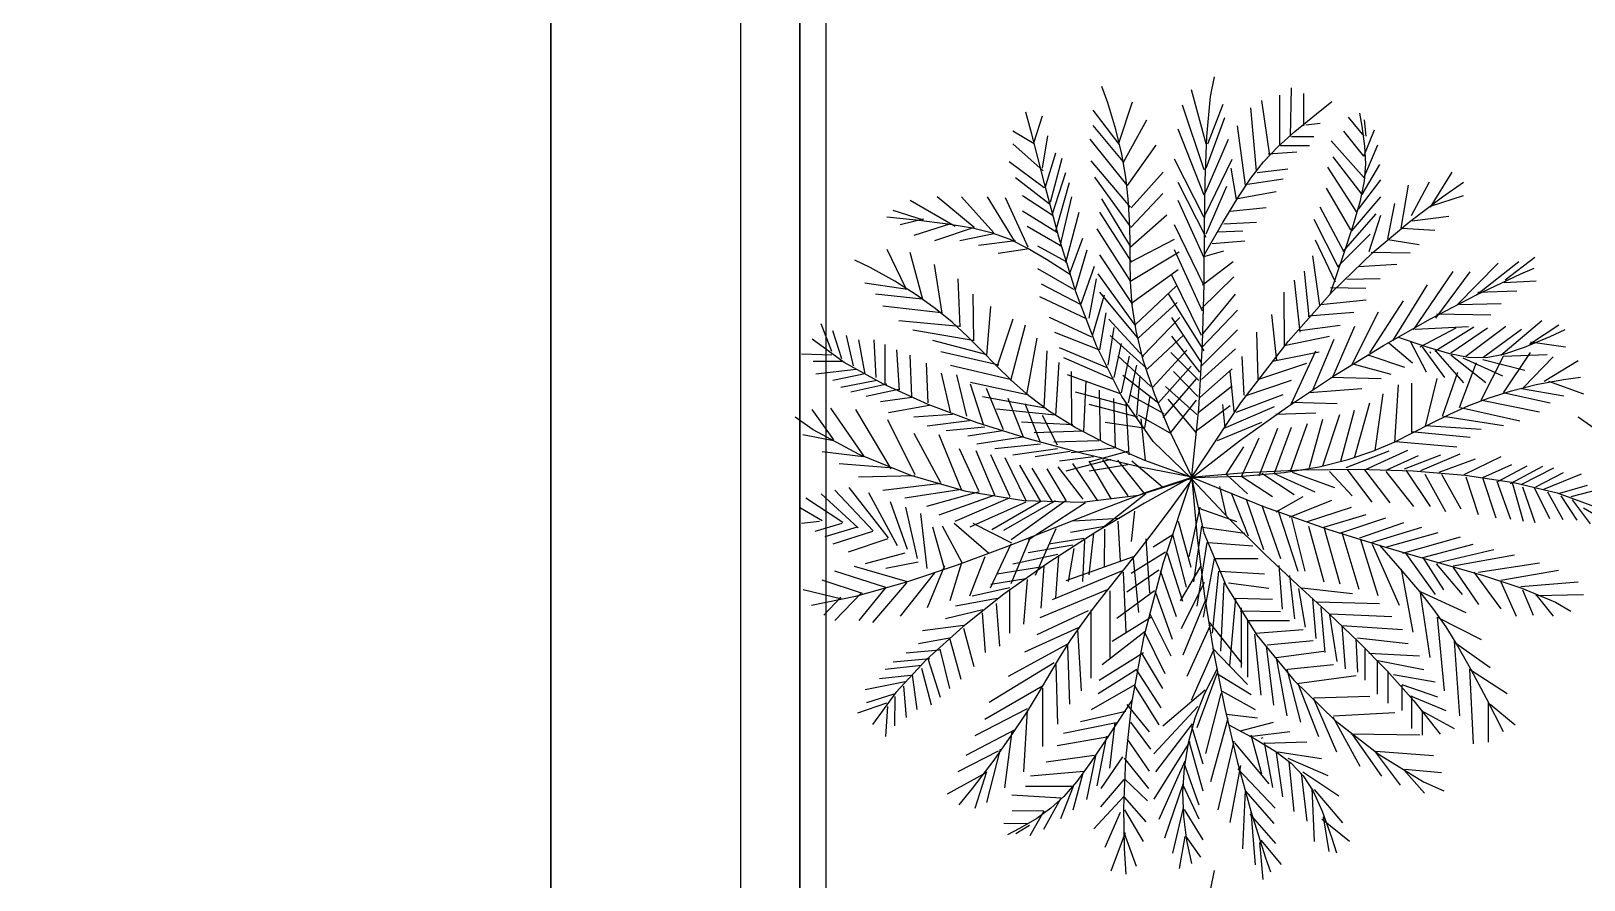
# Model space of a CAD drawing. Header units: millimetres. Extents: x 1993 to 4093, y 1262 to 2017.
# Drawn here: x 3535.94 to 3551.76, y 1679.75 to 1688.39 of the extents above; entities that cross this region are included whole.
import ezdxf

# ---------------------------------------------------------------- set-up
doc = ezdxf.new("R2010")
doc.units = ezdxf.units.MM
for name, color, linetype, lineweight in [('FLR CARPET', 254, 'Continuous', 15), ('FLR CARPET 1', 254, 'Continuous', 15), ('LOW HEIGHT STORAGE WITH PLANTER BOX', 251, 'Continuous', 25), ('WORKSTATION - L SHAPED WITH ALUMINIUM PARTITION', 251, 'Continuous', 25)]:
    doc.layers.add(name, color=color, linetype=linetype, lineweight=lineweight)
doc.layers.add('PLANNER', color=3, linetype='Continuous')

# ---------------------------------------------------------------- blocks, each defined once
blk = doc.blocks.new('WORKSTAION L SHAPE 5FT')
at = {"layer": 'WORKSTATION - L SHAPED WITH ALUMINIUM PARTITION'}
for points in [[(-30, 30), (-28.065, 30), (-28.065, -28.065), (-30, -30)], [(-28.065, 30), (-3.839, 30), (-3.839, -3.839), (30, -3.839), (30, -28.065), (-28.065, -28.065)]]:
    blk.add_lwpolyline(points, close=True, dxfattribs=at)
blk = doc.blocks.new('LHS 4FT')
at = {"layer": 'LOW HEIGHT STORAGE WITH PLANTER BOX', "ltscale": 0.7}
for p, q in [((-9, -24), (-9, 24)), ((-8.4, 24), (-8.4, -24))]:
    blk.add_line(p, q, dxfattribs=at)
at = {"layer": 'LOW HEIGHT STORAGE WITH PLANTER BOX', "ltscale": 0.1}
for p, q in [((-8.4, -23.4), (-8.4, 23.4)), ((-8.133, -23.133), (-8.133, 23.133))]:
    blk.add_line(p, q, dxfattribs=at)
at = {"layer": 'LOW HEIGHT STORAGE WITH PLANTER BOX'}
for p, q in [((-4.216, 3.634), (-4.177, 3.833)), ((-5.264, 3.57), (-5.324, 3.735)), ((-4.263, 3.153), (-4.41, 3.703)), ((-3.512, 3.135), (-3.512, 3.648)), ((-3.402, 3.226), (-3.393, 3.721)), ((-3.265, 3.336), (-3.265, 3.666)), ((-5.148, 3.148), (-5.412, 3.496)), ((-5.182, 3.297), (-5.264, 3.57)), ((-5.149, 3.168), (-5.012, 3.58)), ((-4.281, 2.887), (-4.501, 3.547)), ((-4.255, 3.228), (-4.216, 3.634)), ((-4.245, 3.153), (-4.089, 3.556)), ((-3.75, 2.878), (-3.805, 3.519)), ((-3.613, 3.034), (-3.695, 3.593)), ((-3.138, 3.459), (-2.981, 3.583)), ((-6.036, 3.252), (-6.097, 3.473)), ((-6.012, 3.171), (-5.93, 3.437)), ((-5.108, 2.972), (-5.414, 3.34)), ((-5.104, 2.964), (-4.866, 3.398)), ((-4.263, 2.906), (-4.071, 3.419)), ((-3.86, 2.732), (-3.943, 3.336)), ((-3.359, 3.277), (-3.138, 3.459)), ((-3.247, 3.345), (-3.1, 3.364)), ((-2.651, 3.229), (-2.81, 3.424)), ((-2.672, 3.331), (-2.695, 3.465)), ((-2.644, 3.129), (-2.672, 3.331)), ((-2.633, 3.231), (-2.65, 3.395)), ((-6.012, 3.153), (-6.232, 3.281)), ((-5.907, 2.747), (-6.036, 3.252)), ((-5.93, 2.906), (-5.875, 3.235)), ((-5.068, 2.735), (-5.444, 3.2)), ((-5.122, 3.046), (-5.182, 3.297)), ((-4.281, 2.631), (-4.547, 3.3)), ((-4.272, 2.776), (-4.255, 3.228)), ((-4.272, 2.649), (-4.034, 3.199)), ((-3.533, 3.12), (-3.359, 3.277)), ((-3.393, 3.226), (-3.164, 3.226)), ((-2.652, 2.805), (-2.987, 3.184)), ((-2.657, 3.026), (-2.859, 3.281)), ((-2.657, 3.026), (-2.547, 3.295)), ((-5.921, 2.878), (-6.232, 3.153)), ((-5.902, 2.704), (-5.792, 3.061)), ((-5.847, 2.558), (-5.728, 3.006)), ((-5.08, 2.812), (-5.122, 3.046)), ((-5.063, 2.727), (-4.771, 3.138)), ((-3.677, 2.969), (-3.533, 3.12)), ((-3.631, 3.052), (-3.338, 3.071)), ((-3.503, 3.135), (-3.21, 3.135)), ((-2.671, 2.637), (-2.969, 3.02)), ((-2.653, 2.814), (-2.513, 3.142)), ((-2.636, 2.95), (-2.644, 3.129)), ((-5.912, 2.704), (-6.269, 2.97)), ((-5.829, 2.429), (-5.692, 2.86)), ((-5.031, 2.507), (-5.432, 2.979)), ((-5.027, 2.499), (-4.701, 2.865)), ((-4.281, 2.402), (-4.584, 2.997)), ((-4.272, 2.429), (-3.998, 2.997)), ((-3.952, 2.585), (-4.007, 2.906)), ((-3.806, 2.803), (-3.677, 2.969)), ((-3.741, 2.86), (-3.43, 2.897)), ((-2.726, 2.456), (-3.023, 2.913)), ((-2.671, 2.637), (-2.492, 2.942)), ((-2.65, 2.773), (-2.636, 2.95)), ((-1.976, 2.508), (-1.756, 2.863)), ((-5.857, 2.539), (-6.205, 2.805)), ((-5.762, 2.203), (-5.907, 2.747)), ((-5.792, 2.265), (-5.655, 2.759)), ((-5.032, 2.31), (-5.397, 2.812)), ((-5.055, 2.591), (-5.08, 2.812)), ((-4.263, 2.2), (-4.547, 2.759)), ((-4.277, 2.275), (-4.272, 2.776)), ((-4.263, 2.237), (-4.052, 2.722)), ((-3.939, 2.604), (-3.806, 2.803)), ((-3.842, 2.741), (-3.476, 2.796)), ((-2.789, 2.275), (-3.037, 2.7)), ((-2.71, 2.486), (-2.484, 2.786)), ((-2.69, 2.575), (-2.65, 2.773)), ((-2.275, 2.292), (-2.202, 2.733)), ((-2.17, 2.423), (-1.985, 2.765)), ((-1.854, 2.613), (-1.64, 2.763)), ((-6.818, 2.31), (-7.276, 2.576)), ((-6.626, 2.301), (-7.001, 2.613)), ((-6.424, 2.246), (-6.754, 2.613)), ((-6.214, 2.164), (-6.488, 2.613)), ((-6.076, 2.1), (-6.305, 2.603)), ((-5.82, 2.42), (-6.131, 2.622)), ((-5.747, 2.109), (-5.628, 2.613)), ((-5.028, 2.105), (-5.323, 2.592)), ((-5.041, 2.379), (-5.055, 2.591)), ((-5.028, 2.302), (-4.702, 2.647)), ((-4.281, 1.99), (-4.547, 2.576)), ((-4.091, 2.351), (-3.939, 2.604)), ((-3.943, 2.594), (-3.549, 2.668)), ((-2.779, 2.267), (-2.484, 2.611)), ((-2.76, 2.332), (-2.69, 2.575)), ((-2.411, 2.186), (-2.339, 2.544)), ((-2.188, 2.363), (-1.854, 2.613)), ((-1.977, 2.517), (-1.639, 2.627)), ((-7.215, 2.374), (-7.513, 2.407)), ((-7.139, 2.374), (-7.45, 2.475)), ((-7.139, 2.384), (-7.377, 2.329)), ((-6.891, 2.334), (-7.215, 2.374)), ((-5.774, 2.246), (-6.131, 2.466)), ((-5.692, 1.944), (-5.554, 2.457)), ((-5.017, 1.946), (-5.346, 2.456)), ((-5.037, 2.171), (-5.041, 2.379)), ((-5.036, 2.101), (-4.661, 2.431)), ((-4.016, 2.466), (-3.65, 2.503)), ((-2.915, 1.893), (-3.16, 2.383)), ((-2.858, 2.056), (-3.1, 2.509)), ((-2.867, 2.055), (-2.531, 2.44)), ((-2.6, 2.055), (-2.483, 2.427)), ((-2.164, 2.369), (-1.791, 2.417)), ((-6.864, 2.338), (-7.239, 2.219)), ((-6.626, 2.301), (-7.029, 2.164)), ((-6.64, 2.292), (-6.891, 2.334)), ((-6.424, 2.237), (-6.772, 2.164)), ((-6.437, 2.242), (-6.64, 2.292)), ((-6.259, 2.177), (-6.437, 2.242)), ((-5.738, 2.109), (-6.086, 2.31)), ((-5.035, 1.761), (-5.371, 2.288)), ((-4.281, 1.706), (-4.584, 2.329)), ((-4.282, 1.723), (-4.277, 2.275)), ((-4.279, 2.027), (-4.091, 2.351)), ((-4.144, 2.255), (-3.888, 2.265)), ((-4.08, 2.338), (-3.75, 2.356)), ((-2.925, 1.901), (-2.591, 2.231)), ((-2.862, 2.021), (-2.76, 2.332)), ((-2.564, 2.047), (-2.188, 2.363)), ((-2.266, 2.293), (-1.933, 2.273)), ((-7.32, 1.684), (-7.509, 2.075)), ((-6.205, 2.164), (-6.58, 2.118)), ((-6.086, 2.081), (-6.379, 2.036)), ((-6.083, 2.09), (-6.259, 2.177)), ((-5.886, 1.973), (-6.083, 2.09)), ((-5.692, 1.953), (-5.976, 2.109)), ((-5.59, 1.644), (-5.762, 2.203)), ((-5.655, 1.825), (-5.518, 2.191)), ((-5.591, 1.669), (-5.472, 2.072)), ((-5.036, 1.962), (-5.037, 2.171)), ((-5.03, 1.95), (-4.583, 2.182)), ((-4.3, 1.449), (-4.584, 2.072)), ((-4.272, 2.008), (-4.08, 2.063)), ((-4.199, 2.136), (-3.869, 2.164)), ((-2.945, 1.743), (-3.147, 2.172)), ((-2.41, 2.177), (-2.092, 2.128)), ((-7.683, 1.892), (-7.84, 1.968)), ((-7.146, 1.569), (-7.277, 2.046)), ((-6.952, 1.427), (-7.028, 1.925)), ((-5.644, 1.82), (-5.886, 1.973)), ((-5.536, 1.523), (-5.399, 1.907)), ((-5.01, 1.516), (-5.346, 2.022)), ((-5.039, 1.749), (-4.536, 2.052)), ((-5.032, 1.744), (-5.036, 1.962)), ((-4.3, 1.715), (-3.988, 1.953)), ((-3.104, 1.505), (-3.176, 2.013)), ((-3, 1.62), (-2.862, 2.021)), ((-2.977, 1.646), (-2.564, 2.047)), ((-2.713, 1.905), (-2.32, 1.928)), ((-2.581, 2.048), (-2.185, 2.044)), ((-1.704, 1.512), (-1.286, 1.938)), ((-1.509, 1.614), (-1.077, 1.954)), ((-1.217, 1.767), (-0.914, 1.998)), ((-7.433, 1.753), (-7.683, 1.892)), ((-7.215, 1.615), (-7.433, 1.753)), ((-6.766, 1.289), (-6.787, 1.778)), ((-5.609, 1.669), (-5.976, 1.88)), ((-5.454, 1.376), (-5.38, 1.779)), ((-4.982, 1.303), (-5.36, 1.829)), ((-5.014, 1.509), (-5.032, 1.744)), ((-5.019, 1.532), (-4.545, 1.872)), ((-4.309, 1.202), (-4.611, 1.816)), ((-4.309, 1.477), (-3.979, 1.797)), ((-3.305, 1.235), (-3.361, 1.763)), ((-3.211, 1.392), (-3.261, 1.856)), ((-2.828, 1.773), (-2.488, 1.782)), ((-2.15, 1.258), (-1.747, 1.851)), ((-1.922, 1.377), (-1.571, 1.85)), ((-1.508, 1.615), (-1.058, 1.829)), ((-1.225, 1.742), (-0.901, 1.756)), ((-1.058, 1.829), (-0.92, 1.888)), ((-7.305, 1.67), (-7.737, 1.735)), ((-7.155, 1.571), (-7.63, 1.622)), ((-7.023, 1.476), (-7.215, 1.615)), ((-6.629, 1.147), (-6.636, 1.622)), ((-5.472, 1.367), (-5.957, 1.596)), ((-5.536, 1.513), (-5.939, 1.724)), ((-5.379, 1.095), (-5.59, 1.644)), ((-5.417, 1.211), (-5.298, 1.614)), ((-4.96, 1.181), (-5.344, 1.641)), ((-4.986, 1.311), (-4.563, 1.708)), ((-4.281, 1.046), (-4.648, 1.633)), ((-4.299, 1.117), (-4.282, 1.723)), ((-4.291, 1.22), (-3.961, 1.623)), ((-3.465, 1.089), (-3.468, 1.641)), ((-3.426, 1.141), (-2.977, 1.646)), ((-2.994, 1.691), (-2.634, 1.683)), ((-2.361, 1.147), (-2.007, 1.715)), ((-1.975, 1.371), (-1.508, 1.615)), ((-1.493, 1.643), (-1.096, 1.654)), ((-6.96, 1.43), (-7.554, 1.501)), ((-6.85, 1.335), (-7.023, 1.476)), ((-6.496, 0.997), (-6.456, 1.495)), ((-5.344, 1.055), (-5.28, 1.431)), ((-4.974, 1.247), (-5.014, 1.509)), ((-4.955, 1.173), (-4.556, 1.536)), ((-4.309, 1.074), (-3.943, 1.459)), ((-3.221, 1.4), (-2.756, 1.44)), ((-3.096, 1.515), (-2.631, 1.564)), ((-2.774, 0.91), (-2.505, 1.443)), ((-2.596, 1.024), (-2.253, 1.555)), ((-1.696, 1.516), (-1.257, 1.528)), ((-8.073, 1.037), (-8.183, 1.321)), ((-6.775, 1.291), (-7.392, 1.351)), ((-6.693, 1.192), (-6.85, 1.335)), ((-6.386, 0.893), (-6.227, 1.371)), ((-6.252, 0.742), (-6.103, 1.31)), ((-5.426, 1.184), (-5.857, 1.385)), ((-5.261, 0.9), (-5.197, 1.284)), ((-4.899, 0.985), (-5.254, 1.368)), ((-4.911, 0.989), (-4.529, 1.385)), ((-4.309, 0.927), (-4.611, 1.385)), ((-3.541, 0.942), (-3.592, 1.416)), ((-3.307, 1.253), (-2.898, 1.305)), ((-2.968, 0.787), (-2.748, 1.295)), ((-2.455, 1.099), (-1.975, 1.371)), ((-2.133, 1.266), (-1.589, 1.293)), ((-2.081, 1.087), (-1.716, 1.278)), ((-1.932, 1.041), (-1.536, 1.29)), ((-1.915, 1.422), (-1.362, 1.412)), ((-1.768, 1.023), (-1.396, 1.28)), ((-1.616, 0.989), (-1.208, 1.296)), ((-1.444, 0.976), (-1.048, 1.266)), ((-1.26, 1), (-0.844, 1.352)), ((-0.967, 1.112), (-0.668, 1.31)), ((-7.947, 0.926), (-8.274, 1.165)), ((-7.972, 0.964), (-8.064, 1.248)), ((-7.853, 0.891), (-7.926, 1.202)), ((-7.734, 0.808), (-7.798, 1.156)), ((-7.624, 0.772), (-7.642, 1.156)), ((-7.532, 0.698), (-7.532, 1.11)), ((-6.638, 1.15), (-7.249, 1.256)), ((-6.493, 1.005), (-7.044, 1.149)), ((-6.545, 1.046), (-6.693, 1.192)), ((-6.087, 0.601), (-5.984, 1.175)), ((-5.353, 1.055), (-5.802, 1.23)), ((-4.868, 0.867), (-5.238, 1.201)), ((-5.197, 0.772), (-5.124, 1.12)), ((-4.902, 0.949), (-4.974, 1.247)), ((-4.864, 0.859), (-4.489, 1.209)), ((-4.327, 0.827), (-4.611, 1.193)), ((-4.337, 0.456), (-4.299, 1.117)), ((-4.309, 0.891), (-3.943, 1.257)), ((-3.907, 0.514), (-3.426, 1.141)), ((-3.733, 0.756), (-3.747, 1.234)), ((-3.466, 1.098), (-3.006, 1.193)), ((-3.178, 0.636), (-2.959, 1.164)), ((-2.401, 1.126), (-2.16, 0.921)), ((-2.307, 1.183), (-2.014, 1.084)), ((-2.18, 1.138), (-2.019, 0.83)), ((-1.018, 1.082), (-0.758, 1.192)), ((-0.959, 1.137), (-0.602, 1.086)), ((-0.758, 1.192), (-0.606, 1.262)), ((-8.073, 1.001), (-8.384, 1.01)), ((-7.386, 0.643), (-7.413, 1.055)), ((-7.258, 0.579), (-7.276, 1.001)), ((-6.374, 0.898), (-6.965, 1.036)), ((-6.399, 0.897), (-6.545, 1.046)), ((-5.91, 0.465), (-5.882, 1.044)), ((-5.27, 0.872), (-5.756, 1.074)), ((-5.206, 0.753), (-5.71, 0.973)), ((-5.12, 0.579), (-5.379, 1.095)), ((-4.824, 0.683), (-5.161, 0.993)), ((-5.124, 0.616), (-5.042, 0.991)), ((-4.789, 0.608), (-4.902, 0.949)), ((-4.808, 0.671), (-4.458, 1.05)), ((-4.336, 0.744), (-4.62, 1.028)), ((-4.309, 0.753), (-3.961, 1.065)), ((-3.873, 0.594), (-3.896, 0.988)), ((-3.587, 0.938), (-3.109, 1.034)), ((-3.397, 0.501), (-3.145, 1.046)), ((-2.943, 0.799), (-2.455, 1.099)), ((-2.604, 0.999), (-2.241, 0.879)), ((-2.06, 1.087), (-1.833, 0.772)), ((-2.014, 1.084), (-1.782, 1.016)), ((-1.973, 1.019), (-1.981, 1.035)), ((-1.924, 1.045), (-1.64, 0.718)), ((-1.782, 1.016), (-1.588, 0.98)), ((-1.768, 1.003), (-1.414, 0.723)), ((-1.648, 0.972), (-1.244, 0.791)), ((-1.588, 0.98), (-1.411, 0.977)), ((-1.461, 0.543), (-1.232, 0.991)), ((-1.443, 0.956), (-1.015, 0.849)), ((-1.411, 0.977), (-1.228, 1.011)), ((-1.235, 0.992), (-0.789, 1.009)), ((-1.232, 0.616), (-0.957, 1.028)), ((-1.228, 1.011), (-1.018, 1.082)), ((-1.03, 0.671), (-0.728, 0.982)), ((-7.972, 0.936), (-8.265, 0.936)), ((-7.826, 0.854), (-8.238, 0.808)), ((-7.752, 0.808), (-8.064, 0.744)), ((-7.549, 0.704), (-7.947, 0.926)), ((-7.093, 0.515), (-7.111, 0.918)), ((-6.864, 0.424), (-6.956, 0.817)), ((-6.258, 0.754), (-6.866, 0.897)), ((-6.699, 0.378), (-6.8, 0.799)), ((-6.244, 0.744), (-6.399, 0.897)), ((-5.791, 0.387), (-5.757, 0.926)), ((-5.133, 0.607), (-5.673, 0.799)), ((-5.631, 0.286), (-5.633, 0.836)), ((-4.743, 0.509), (-5.109, 0.793)), ((-5.051, 0.515), (-4.968, 0.9)), ((-4.748, 0.517), (-4.414, 0.887)), ((-4.346, 0.579), (-4.593, 0.836)), ((-4.327, 0.57), (-3.998, 0.863)), ((-3.975, 0.427), (-4.018, 0.837)), ((-3.724, 0.757), (-3.235, 0.92)), ((-3.434, 0.475), (-2.943, 0.799)), ((-2.766, 0.914), (-2.379, 0.807)), ((-1.855, 0.378), (-1.699, 0.827)), ((-1.681, 0.469), (-1.507, 0.927)), ((-0.82, 0.735), (-0.472, 0.946)), ((-7.615, 0.744), (-7.981, 0.671)), ((-7.514, 0.707), (-7.88, 0.625)), ((-7.395, 0.652), (-7.725, 0.579)), ((-7.094, 0.499), (-7.549, 0.704)), ((-6.069, 0.595), (-6.663, 0.724)), ((-6.525, 0.286), (-6.662, 0.707)), ((-6.324, 0.24), (-6.498, 0.662)), ((-6.067, 0.587), (-6.244, 0.744)), ((-5.507, 0.226), (-5.482, 0.738)), ((-5.336, 0.13), (-5.348, 0.646)), ((-4.968, 0.387), (-4.932, 0.79)), ((-4.7, 0.366), (-4.359, 0.761)), ((-4.355, 0.396), (-4.675, 0.68)), ((-4.346, 0.414), (-3.998, 0.689)), ((-3.863, 0.586), (-3.392, 0.746)), ((-3.211, 0.619), (-2.675, 0.662)), ((-2.993, 0.775), (-2.48, 0.764)), ((-2.34, 0.112), (-2.303, 0.698)), ((-2.166, 0.213), (-2.166, 0.717)), ((-2.029, 0.277), (-1.91, 0.762)), ((-1.378, 0.567), (-1.151, 0.638)), ((-1.151, 0.638), (-0.901, 0.701)), ((-1.049, 0.662), (-0.618, 0.588)), ((-0.901, 0.701), (-0.621, 0.754)), ((-0.774, 0.735), (-0.417, 0.607)), ((-0.621, 0.754), (-0.447, 0.777)), ((-7.258, 0.57), (-7.578, 0.524)), ((-7.084, 0.488), (-7.496, 0.414)), ((-6.594, 0.312), (-7.094, 0.499)), ((-5.901, 0.462), (-6.538, 0.577)), ((-6.122, 0.167), (-6.278, 0.561)), ((-5.948, 0.112), (-6.104, 0.506)), ((-5.856, 0.427), (-6.067, 0.587)), ((-5.042, 0.478), (-5.591, 0.625)), ((-4.959, 0.369), (-5.454, 0.497)), ((-5.185, 0.061), (-5.203, 0.559)), ((-4.8, 0.121), (-5.12, 0.579)), ((-5.046, -0.014), (-5.076, 0.508)), ((-4.688, 0.403), (-5.036, 0.594)), ((-4.886, 0.259), (-4.831, 0.588)), ((-4.626, 0.213), (-4.789, 0.608)), ((-4.364, 0.213), (-4.648, 0.552)), ((-4.62, 0.212), (-4.359, 0.544)), ((-4.418, -0.256), (-3.907, 0.514)), ((-4.373, 0.222), (-4.016, 0.488)), ((-4.068, 0.26), (-4.093, 0.497)), ((-4.077, 0.259), (-3.566, 0.479)), ((-3.956, 0.42), (-3.477, 0.599)), ((-3.922, 0.127), (-3.434, 0.475)), ((-3.397, 0.521), (-2.926, 0.51)), ((-2.752, -0.044), (-2.596, 0.515)), ((-2.541, 0.03), (-2.459, 0.607)), ((-1.78, 0.401), (-1.586, 0.487)), ((-1.586, 0.487), (-1.378, 0.567)), ((-1.452, 0.543), (-0.866, 0.424)), ((-1.223, 0.616), (-0.756, 0.515)), ((-8.263, 0.241), (-8.447, 0.371)), ((-8.055, 0.139), (-8.275, 0.446)), ((-7.749, -0.023), (-8.083, 0.462)), ((-7.47, -0.157), (-7.831, 0.448)), ((-7.224, -0.216), (-7.505, 0.341)), ((-6.846, 0.396), (-7.239, 0.369)), ((-6.672, 0.332), (-7.102, 0.277)), ((-5.799, 0.39), (-6.396, 0.452)), ((-5.62, 0.292), (-6.141, 0.32)), ((-5.774, 0.085), (-5.93, 0.387)), ((-5.597, 0.264), (-5.856, 0.427)), ((-4.628, 0.207), (-4.95, 0.39)), ((-4.88, -0.068), (-4.925, 0.352)), ((-4.41, -0.263), (-4.337, 0.456)), ((-4.146, 0.132), (-3.696, 0.318)), ((-3.551, 0.399), (-3.146, 0.415)), ((-3.21, -0.144), (-3.073, 0.35)), ((-3.073, -0.126), (-2.899, 0.396)), ((-2.889, -0.08), (-2.752, 0.442)), ((-1.967, 0.309), (-1.78, 0.401)), ((-1.845, 0.378), (-1.232, 0.286)), ((-1.671, 0.469), (-1.067, 0.332)), ((-0.289, 0.241), (-0.472, 0.371)), ((-8.058, 0.127), (-8.37, 0.189)), ((-7.796, -0.012), (-8.263, 0.241)), ((-6.965, -0.299), (-7.234, 0.202)), ((-6.751, -0.376), (-6.982, 0.189)), ((-6.516, 0.268), (-6.91, 0.231)), ((-6.333, 0.231), (-6.69, 0.176)), ((-6.131, 0.167), (-6.598, 0.094)), ((-6.061, 0.144), (-6.594, 0.312)), ((-5.515, 0.228), (-6.013, 0.21)), ((-5.278, 0.098), (-5.597, 0.264)), ((-4.895, 0.259), (-5.289, 0.314)), ((-4.403, -0.244), (-4.626, 0.213)), ((-3.723, -0.227), (-3.53, 0.259)), ((-3.567, -0.199), (-3.393, 0.268)), ((-3.402, -0.181), (-3.228, 0.304)), ((-2.347, 0.116), (-2.152, 0.213)), ((-2.175, 0.222), (-1.571, 0.167)), ((-2.152, 0.213), (-1.967, 0.309)), ((-2.029, 0.286), (-1.461, 0.249)), ((-7.753, -0.035), (-8.174, 0.017)), ((-6.578, -0.381), (-6.773, 0.046)), ((-6.415, -0.425), (-6.603, 0.027)), ((-5.948, 0.094), (-6.415, 0.048)), ((-5.774, 0.048), (-6.232, -0.016)), ((-5.508, -0.005), (-6.061, 0.144)), ((-5.646, 0.021), (-6.003, -0.034)), ((-5.356, 0.128), (-5.813, 0.115)), ((-5.176, 0.058), (-5.636, 0.008)), ((-5.063, 0.021), (-5.445, -0.084)), ((-4.886, -0.072), (-5.278, 0.098)), ((-4.41, -0.254), (-4.8, 0.121)), ((-4.403, -0.244), (-3.922, 0.127)), ((-4.062, -0.218), (-3.878, 0.066)), ((-3.897, -0.227), (-3.723, 0.158)), ((-2.835, -0.143), (-2.398, 0.028)), ((-2.815, -0.063), (-2.564, 0.023)), ((-2.638, -0.164), (-2.209, 0.034)), ((-2.564, 0.023), (-2.347, 0.116)), ((-2.331, 0.121), (-1.708, 0.066)), ((-7.487, -0.146), (-7.999, -0.104)), ((-7.271, -0.225), (-7.796, -0.012)), ((-6.259, -0.44), (-6.453, -0.013)), ((-6.096, -0.483), (-6.307, -0.045)), ((-5.944, -0.49), (-6.159, -0.118)), ((-5.82, -0.503), (-6.034, -0.151)), ((-5.686, -0.478), (-5.882, -0.158)), ((-5.514, -0.464), (-5.768, -0.135)), ((-5.408, -0.034), (-5.756, -0.08)), ((-5.234, -0.062), (-5.692, -0.181)), ((-5.365, -0.483), (-5.619, -0.101)), ((-4.947, -0.135), (-5.508, -0.005)), ((-5.06, -0.117), (-5.454, -0.181)), ((-5.227, -0.466), (-5.452, -0.078)), ((-5.057, -0.431), (-5.313, -0.061)), ((-4.89, -0.409), (-5.161, -0.068)), ((-4.705, -0.344), (-5.017, -0.08)), ((-4.391, -0.245), (-4.947, -0.135)), ((-4.408, -0.244), (-4.886, -0.072)), ((-3.467, -0.194), (-3.112, -0.136)), ((-3.112, -0.136), (-2.815, -0.063)), ((-2.427, -0.171), (-2.098, -0.02)), ((-2.241, -0.156), (-1.872, -0.014)), ((-2.074, -0.175), (-1.674, -0.005)), ((-1.889, -0.19), (-1.517, -0.056)), ((-1.635, -0.213), (-1.258, -0.03)), ((-1.445, -0.245), (-1.149, -0.114)), ((-1.29, -0.287), (-0.993, -0.127)), ((-1.161, -0.307), (-0.831, -0.128)), ((-1.054, -0.315), (-0.721, -0.145)), ((-7.228, -0.229), (-7.801, -0.243)), ((-6.96, -0.306), (-7.555, -0.376)), ((-6.707, -0.386), (-7.271, -0.225)), ((-4.399, -0.251), (-4.949, -0.427)), ((-4.394, -0.231), (-4.889, -0.505)), ((-4.437, -0.254), (-4.871, -0.398)), ((-4.408, -0.236), (-4.701, -1.112)), ((-4.4, -0.254), (-4.61, -0.544)), ((-4.425, -0.241), (-3.86, -0.195)), ((-4.41, -0.245), (-4.286, -0.809)), ((-4.408, -0.255), (-4.353, -0.86)), ((-4.406, -0.262), (-4.024, -0.668)), ((-4.4, -0.245), (-3.893, -0.232)), ((-4.4, -0.245), (-3.679, -0.539)), ((-4.062, -0.208), (-3.842, -0.41)), ((-3.897, -0.236), (-3.585, -0.437)), ((-3.893, -0.232), (-3.467, -0.194)), ((-3.86, -0.195), (-3.285, -0.167)), ((-3.695, -0.199), (-3.366, -0.419)), ((-3.576, -0.199), (-3.155, -0.392)), ((-3.384, -0.19), (-2.954, -0.346)), ((-3.285, -0.167), (-2.712, -0.161)), ((-3.005, -0.182), (-2.773, -0.43)), ((-2.83, -0.161), (-2.573, -0.497)), ((-2.712, -0.161), (-2.154, -0.178)), ((-2.647, -0.166), (-2.39, -0.503)), ((-2.433, -0.182), (-2.151, -0.54)), ((-2.227, -0.171), (-1.98, -0.539)), ((-2.154, -0.178), (-1.622, -0.221)), ((-2.035, -0.212), (-1.823, -0.59)), ((-1.864, -0.211), (-1.668, -0.565)), ((-1.622, -0.221), (-1.128, -0.295)), ((-1.618, -0.237), (-1.491, -0.62)), ((-1.442, -0.254), (-1.31, -0.654)), ((-1.302, -0.281), (-1.163, -0.67)), ((-1.146, -0.294), (-1.033, -0.69)), ((-1.128, -0.295), (-0.685, -0.4)), ((-0.904, -0.34), (-0.622, -0.193)), ((-0.821, -0.364), (-0.437, -0.207)), ((-7.963, -0.703), (-8.338, -0.456)), ((-7.807, -0.758), (-8.183, -0.41)), ((-7.652, -0.786), (-8.045, -0.373)), ((-7.496, -0.859), (-7.899, -0.346)), ((-7.404, -0.941), (-7.697, -0.401)), ((-6.755, -0.368), (-7.329, -0.456)), ((-6.574, -0.389), (-7.11, -0.541)), ((-6.415, -0.425), (-6.986, -0.628)), ((-6.262, -0.452), (-6.822, -0.692)), ((-6.12, -0.481), (-6.707, -0.386)), ((-4.949, -0.427), (-5.528, -0.499)), ((-4.871, -0.398), (-5.328, -0.57)), ((-4.877, -0.412), (-5.327, -0.768)), ((-4.126, -0.337), (-4.062, -0.621)), ((-4.007, -0.401), (-3.833, -0.84)), ((-3.851, -0.474), (-3.677, -0.978)), ((-3.549, -0.593), (-3.274, -0.437)), ((-3.411, -0.648), (-2.981, -0.474)), ((-1.038, -0.339), (-0.915, -0.704)), ((-0.922, -0.345), (-0.765, -0.662)), ((-0.785, -0.391), (-0.63, -0.671)), ((-0.685, -0.4), (-0.305, -0.541)), ((-0.658, -0.403), (-0.376, -0.323)), ((-0.65, -0.43), (-0.485, -0.678)), ((-0.543, -0.437), (-0.241, -0.361)), ((-0.534, -0.473), (-0.351, -0.716)), ((-8.173, -0.685), (-8.393, -0.557)), ((-7.304, -0.978), (-7.478, -0.492)), ((-7.203, -1.069), (-7.322, -0.547)), ((-7.102, -1.17), (-7.166, -0.611)), ((-6.099, -0.496), (-6.67, -0.752)), ((-5.944, -0.49), (-6.443, -0.779)), ((-5.8, -0.481), (-6.324, -0.784)), ((-5.686, -0.478), (-6.248, -0.878)), ((-5.528, -0.499), (-6.12, -0.481)), ((-5.491, -0.503), (-6.075, -0.884)), ((-5.328, -0.57), (-5.803, -0.757)), ((-4.889, -0.505), (-5.384, -0.8)), ((-4.991, -0.586), (-5.027, -0.896)), ((-4.61, -0.544), (-4.802, -0.798)), ((-4.327, -0.547), (-4.437, -1.051)), ((-4.336, -0.557), (-3.952, -0.694)), ((-3.695, -0.529), (-3.503, -1.069)), ((-3.679, -0.539), (-3.025, -0.77)), ((-3.53, -0.575), (-3.329, -1.198)), ((-3.228, -0.694), (-2.78, -0.547)), ((-3.063, -0.749), (-2.633, -0.621)), ((-0.199, -0.685), (-0.419, -0.557)), ((-8.201, -0.694), (-8.384, -0.712)), ((-7.972, -0.712), (-8.247, -0.795)), ((-7.816, -0.749), (-8.146, -0.85)), ((-6.928, -1.17), (-7.047, -0.749)), ((-6.745, -1.115), (-6.946, -0.74)), ((-6.479, -1.014), (-6.827, -0.712)), ((-6.241, -0.914), (-6.635, -0.712)), ((-5.803, -0.757), (-6.294, -0.95)), ((-5.792, -0.767), (-6.003, -1.243)), ((-5.297, -0.742), (-5.643, -0.805)), ((-5.14, -0.663), (-5.612, -0.689)), ((-5.298, -0.771), (-5.299, -1.156)), ((-5.16, -0.689), (-5.136, -1.094)), ((-4.547, -0.689), (-4.417, -1.158)), ((-4.309, -0.74), (-4.391, -1.308)), ((-4.3, -0.749), (-3.869, -0.813)), ((-4.024, -0.668), (-3.666, -1.023)), ((-3.393, -0.657), (-3.256, -1.198)), ((-3.219, -0.74), (-3.063, -1.308)), ((-3.063, -0.749), (-2.899, -1.326)), ((-3.025, -0.77), (-2.436, -0.954)), ((-2.899, -0.813), (-2.432, -0.657)), ((-2.697, -0.859), (-2.248, -0.703)), ((-2.578, -0.905), (-2.065, -0.749)), ((-7.661, -0.795), (-8.064, -0.923)), ((-7.505, -0.868), (-7.908, -1.005)), ((-6.25, -0.923), (-6.461, -1.372)), ((-6.049, -0.85), (-6.25, -1.326)), ((-5.621, -0.932), (-6.076, -1.011)), ((-5.384, -0.8), (-5.865, -1.111)), ((-5.507, -0.867), (-5.864, -0.924)), ((-5.502, -0.884), (-5.521, -1.304)), ((-5.408, -0.816), (-5.456, -1.235)), ((-4.802, -0.798), (-4.976, -1.022)), ((-4.877, -0.868), (-4.84, -1.418)), ((-4.6, -0.829), (-4.802, -0.955)), ((-4.605, -0.822), (-4.464, -1.36)), ((-4.254, -0.905), (-4.355, -1.555)), ((-4.353, -0.86), (-4.277, -1.454)), ((-4.286, -0.809), (-4.058, -1.346)), ((-4.236, -0.905), (-3.787, -0.941)), ((-2.88, -0.804), (-2.706, -1.381)), ((-2.688, -0.877), (-2.514, -1.445)), ((-2.569, -0.923), (-2.294, -1.546)), ((-2.497, -0.935), (-2.269, -1.196)), ((-2.422, -0.95), (-1.9, -0.804)), ((-2.258, -1.014), (-1.671, -0.85)), ((-2.056, -1.06), (-1.543, -0.923)), ((-7.331, -1.014), (-7.734, -1.124)), ((-7.194, -1.106), (-7.523, -1.17)), ((-6.294, -0.95), (-6.798, -1.138)), ((-6.516, -1.051), (-6.672, -1.454)), ((-5.773, -1.029), (-6.231, -1.128)), ((-5.767, -1.046), (-5.795, -1.469)), ((-5.005, -1.051), (-5.692, -1.298)), ((-5.61, -0.967), (-5.666, -1.303)), ((-4.976, -1.022), (-5.135, -1.222)), ((-4.674, -1.005), (-5.024, -1.223)), ((-5.005, -1.069), (-4.95, -1.619)), ((-4.657, -1.016), (-4.504, -1.503)), ((-4.181, -1.069), (-4.291, -1.665)), ((-4.181, -1.069), (-3.732, -1.069)), ((-3.666, -1.023), (-3.329, -1.34)), ((-2.436, -0.954), (-1.911, -1.105)), ((-2.239, -1.005), (-1.928, -1.436)), ((-2.056, -1.06), (-1.845, -1.39)), ((-1.911, -1.105), (-1.448, -1.239)), ((-1.91, -1.115), (-1.333, -0.978)), ((-1.745, -1.143), (-1.122, -1.033)), ((-7.523, -1.363), (-8.045, -1.198)), ((-7.304, -1.308), (-7.844, -1.152)), ((-7.029, -1.216), (-7.377, -1.656)), ((-6.798, -1.138), (-7.312, -1.31)), ((-6.928, -1.143), (-7.102, -1.573)), ((-6.754, -1.115), (-6.873, -1.5)), ((-5.925, -1.155), (-6.392, -1.228)), ((-5.865, -1.111), (-6.321, -1.434)), ((-5.916, -1.152), (-5.944, -1.575)), ((-5.124, -1.198), (-5.829, -1.491)), ((-5.135, -1.222), (-5.279, -1.404)), ((-5.106, -1.207), (-5.078, -1.821)), ((-4.744, -1.188), (-5.068, -1.412)), ((-4.701, -1.112), (-4.9, -1.877)), ((-4.731, -1.191), (-4.568, -1.661)), ((-4.318, -1.151), (-4.526, -1.502)), ((-4.135, -1.198), (-4.199, -1.83)), ((-4.126, -1.198), (-3.668, -1.225)), ((-3.52, -1.142), (-3.487, -1.584)), ((-3.412, -1.242), (-3.362, -1.684)), ((-2.276, -1.179), (-2.157, -1.821)), ((-2.269, -1.196), (-2.09, -1.407)), ((-1.919, -1.124), (-1.653, -1.436)), ((-1.745, -1.161), (-1.488, -1.537)), ((-1.534, -1.207), (-1.259, -1.582)), ((-1.488, -1.207), (-0.866, -1.115)), ((-1.448, -1.239), (-1.046, -1.37)), ((-1.259, -1.289), (-0.673, -1.189)), ((-7.972, -1.482), (-8.366, -1.39)), ((-7.761, -1.427), (-8.173, -1.289)), ((-7.771, -1.418), (-8.045, -1.701)), ((-7.312, -1.31), (-7.832, -1.456)), ((-7.532, -1.372), (-7.798, -1.701)), ((-7.313, -1.317), (-7.661, -1.72)), ((-6.26, -1.368), (-6.646, -1.453)), ((-6.097, -1.277), (-6.454, -1.334)), ((-6.263, -1.388), (-6.265, -1.831)), ((-6.085, -1.283), (-6.122, -1.738)), ((-5.27, -1.39), (-5.957, -1.674)), ((-5.279, -1.404), (-5.411, -1.574)), ((-5.243, -1.399), (-5.243, -2.077)), ((-4.786, -1.398), (-5.171, -1.68)), ((-4.781, -1.406), (-4.608, -1.891)), ((-4.283, -1.313), (-4.517, -1.784)), ((-4.08, -1.317), (-4.117, -2.013)), ((-4.058, -1.346), (-3.746, -1.85)), ((-4.034, -1.317), (-3.622, -1.372)), ((-3.329, -1.34), (-3.01, -1.634)), ((-3.32, -1.376), (-3.254, -1.767)), ((-3.287, -1.367), (-2.77, -1.426)), ((-2.09, -1.407), (-1.945, -1.589)), ((-2.084, -1.399), (-1.983, -2.077)), ((-2.074, -1.408), (-1.617, -1.619)), ((-1.259, -1.308), (-1.104, -1.656)), ((-1.058, -1.353), (-0.472, -1.308)), ((-1.046, -1.37), (-0.703, -1.513)), ((-1.04, -1.39), (-0.93, -1.646)), ((-7.832, -1.456), (-8.282, -1.549)), ((-7.981, -1.463), (-8.155, -1.646)), ((-6.389, -1.477), (-6.815, -1.556)), ((-6.321, -1.434), (-6.74, -1.765)), ((-6.401, -1.529), (-6.368, -1.961)), ((-5.411, -1.574), (-5.532, -1.737)), ((-4.271, -1.499), (-4.5, -2.055)), ((-4.277, -1.454), (-4.182, -2.035)), ((-3.961, -1.472), (-4.025, -2.159)), ((-3.961, -1.472), (-3.585, -1.482)), ((-3.906, -1.573), (-3.906, -2.178)), ((-3.179, -1.484), (-3.145, -1.884)), ((-3.129, -1.509), (-2.495, -1.526)), ((-3.095, -1.567), (-3.054, -2.026)), ((-0.902, -1.445), (-0.417, -1.436)), ((-0.902, -1.436), (-0.728, -1.656)), ((-0.703, -1.513), (-0.547, -1.605)), ((-6.535, -1.591), (-6.918, -1.685)), ((-6.544, -1.623), (-6.511, -2.026)), ((-5.463, -1.601), (-5.985, -1.848)), ((-5.532, -1.737), (-5.644, -1.898)), ((-5.435, -1.592), (-5.435, -2.288)), ((-4.814, -1.664), (-5.219, -1.915)), ((-4.839, -1.625), (-4.621, -2.061)), ((-4.231, -1.716), (-3.899, -2.139)), ((-3.915, -1.601), (-3.503, -1.61)), ((-3.842, -1.701), (-3.411, -1.701)), ((-3.842, -1.701), (-3.842, -2.278)), ((-3.01, -1.634), (-2.709, -1.919)), ((-3.004, -1.642), (-2.929, -2.117)), ((-2.995, -1.634), (-2.37, -1.659)), ((-1.945, -1.589), (-1.82, -1.766)), ((-1.91, -1.665), (-1.836, -2.416)), ((-1.91, -1.665), (-1.461, -1.894)), ((-6.874, -1.882), (-7.193, -1.937)), ((-6.734, -1.751), (-7.149, -1.807)), ((-6.74, -1.765), (-7.111, -2.099)), ((-6.871, -1.891), (-6.76, -2.298)), ((-6.734, -1.78), (-6.628, -2.169)), ((-5.564, -1.775), (-6.113, -2.022)), ((-5.573, -1.793), (-5.536, -2.416)), ((-4.883, -1.814), (-5.32, -2.151)), ((-4.9, -1.877), (-5.022, -2.541)), ((-4.891, -1.819), (-4.683, -2.24)), ((-4.222, -1.751), (-4.46, -2.272)), ((-3.769, -1.839), (-3.704, -2.462)), ((-3.759, -1.83), (-3.274, -1.793)), ((-3.746, -1.85), (-3.369, -2.309)), ((-2.879, -1.751), (-2.262, -1.792)), ((-2.879, -1.751), (-2.845, -2.192)), ((-2.737, -1.884), (-2.72, -2.226)), ((-2.72, -1.876), (-2.204, -1.934)), ((-1.82, -1.766), (-1.7, -1.96)), ((-6.98, -2.003), (-7.316, -2.034)), ((-6.974, -1.991), (-6.874, -2.392)), ((-5.673, -1.94), (-6.278, -2.269)), ((-5.644, -1.898), (-5.748, -2.065)), ((-5.673, -1.958), (-5.655, -2.553)), ((-4.9, -2.03), (-5.351, -2.31)), ((-4.915, -2.039), (-4.705, -2.394)), ((-4.19, -2.009), (-4.414, -2.515)), ((-4.197, -1.982), (-3.841, -2.351)), ((-4.182, -2.035), (-4.07, -2.596)), ((-3.65, -1.958), (-3.576, -2.562)), ((-3.64, -1.949), (-3.173, -1.903)), ((-3.549, -2.077), (-3.063, -2.013)), ((-2.709, -1.919), (-2.421, -2.209)), ((-2.645, -1.992), (-2.645, -2.309)), ((-2.604, -2.034), (-2.087, -2.059)), ((-1.736, -1.912), (-1.681, -2.672)), ((-1.717, -1.93), (-1.369, -2.178)), ((-1.7, -1.96), (-1.568, -2.194)), ((-7.161, -2.157), (-7.532, -2.199)), ((-7.076, -2.091), (-7.45, -2.125)), ((-7.111, -2.099), (-7.422, -2.432)), ((-7.162, -2.186), (-7.062, -2.558)), ((-7.097, -2.088), (-6.971, -2.481)), ((-5.811, -2.132), (-6.47, -2.535)), ((-5.748, -2.065), (-5.853, -2.24)), ((-5.792, -2.15), (-5.774, -2.755)), ((-4.966, -2.2), (-5.363, -2.447)), ((-4.979, -2.197), (-4.724, -2.589)), ((-4.151, -2.192), (-4.279, -2.443)), ((-3.549, -2.077), (-3.439, -2.672)), ((-3.439, -2.196), (-3.302, -2.736)), ((-3.43, -2.196), (-2.963, -2.15)), ((-2.52, -2.109), (-2.52, -2.451)), ((-2.512, -2.109), (-2.045, -2.201)), ((-2.421, -2.209), (-2.145, -2.518)), ((-1.58, -2.196), (-1.543, -2.956)), ((-1.58, -2.196), (-1.195, -2.443)), ((-1.568, -2.194), (-1.411, -2.491)), ((-7.328, -2.326), (-7.735, -2.408)), ((-7.272, -2.26), (-7.589, -2.294)), ((-7.343, -2.369), (-7.318, -2.688)), ((-7.255, -2.254), (-7.21, -2.606)), ((-5.93, -2.37), (-6.516, -2.709)), ((-5.853, -2.24), (-5.965, -2.429)), ((-4.989, -2.355), (-5.434, -2.61)), ((-4.992, -2.367), (-4.745, -2.764)), ((-4.148, -2.234), (-4.357, -2.794)), ((-4.146, -2.243), (-3.804, -2.454)), ((-3.369, -2.309), (-2.947, -2.717)), ((-3.338, -2.343), (-2.734, -2.26)), ((-3.329, -2.343), (-3.118, -2.883)), ((-2.412, -2.217), (-2.412, -2.542)), ((-2.354, -2.251), (-1.929, -2.326)), ((-2.27, -2.351), (-1.904, -2.476)), ((-2.27, -2.359), (-2.27, -2.617)), ((-7.443, -2.449), (-7.722, -2.539)), ((-7.422, -2.432), (-7.661, -2.76)), ((-7.434, -2.475), (-7.435, -2.774)), ((-5.965, -2.429), (-6.092, -2.636)), ((-5.93, -2.388), (-5.93, -2.984)), ((-5.016, -2.507), (-5.248, -2.863)), ((-4.27, -2.409), (-4.704, -2.776)), ((-4.279, -2.443), (-4.377, -2.695)), ((-4.111, -2.443), (-4.268, -3.054)), ((-4.098, -2.42), (-3.763, -2.605)), ((-3.173, -2.489), (-2.935, -3.039)), ((-3.164, -2.489), (-2.596, -2.471)), ((-2.179, -2.467), (-1.82, -2.617)), ((-2.17, -2.467), (-2.17, -2.801)), ((-2.145, -2.518), (-1.879, -2.859)), ((-1.411, -2.491), (-1.235, -2.832)), ((-7.519, -2.541), (-7.813, -2.645)), ((-7.508, -2.576), (-7.526, -2.88)), ((-6.086, -2.599), (-6.617, -2.874)), ((-6.092, -2.636), (-6.243, -2.866)), ((-6.086, -2.617), (-6.122, -3.24)), ((-5.079, -2.626), (-5.542, -2.731)), ((-5.022, -2.541), (-5.084, -3.114)), ((-5.069, -2.555), (-4.841, -2.834)), ((-4.345, -2.576), (-4.795, -3.059)), ((-4.07, -2.596), (-3.944, -3.134)), ((-4.053, -2.655), (-3.739, -2.693)), ((-2.972, -2.681), (-2.697, -3.185)), ((-2.963, -2.672), (-2.34, -2.636)), ((-2.07, -2.617), (-1.737, -2.801)), ((-2.062, -2.617), (-2.062, -2.867)), ((-1.388, -2.535), (-1.388, -2.938)), ((-1.369, -2.553), (-1.113, -2.764)), ((-6.205, -2.81), (-6.708, -3.075)), ((-6.241, -2.828), (-6.314, -3.405)), ((-5.179, -2.742), (-5.716, -2.85)), ((-5.192, -2.74), (-5.247, -3.205)), ((-5.031, -2.737), (-4.829, -3.01)), ((-4.404, -2.751), (-4.779, -3.242)), ((-4.377, -2.695), (-4.445, -2.948)), ((-4.412, -2.776), (-4.295, -3.159)), ((-4.041, -2.699), (-4.218, -3.344)), ((-4.031, -2.762), (-3.76, -2.91)), ((-3.912, -2.825), (-3.576, -2.734)), ((-3.793, -2.879), (-3.408, -2.831)), ((-2.947, -2.717), (-2.5, -3.065)), ((-6.243, -2.866), (-6.424, -3.123)), ((-5.273, -2.887), (-5.779, -2.975)), ((-5.248, -2.863), (-5.43, -3.134)), ((-5.277, -2.879), (-5.375, -3.382)), ((-5.065, -2.909), (-4.841, -3.233)), ((-4.429, -2.934), (-4.795, -3.518)), ((-4.445, -2.948), (-4.486, -3.2)), ((-4.437, -2.926), (-4.295, -3.434)), ((-3.979, -2.929), (-4.141, -3.627)), ((-3.974, -2.947), (-3.624, -3.364)), ((-3.807, -2.863), (-3.699, -3.261)), ((-3.76, -2.91), (-3.552, -3.035)), ((-3.684, -2.896), (-3.702, -2.901)), ((-3.672, -2.941), (-3.586, -3.401)), ((-3.67, -2.95), (-3.237, -2.937)), ((-2.789, -2.856), (-2.084, -2.865)), ((-2.77, -2.865), (-2.477, -3.286)), ((-6.379, -3.03), (-6.791, -3.24)), ((-6.424, -3.123), (-6.644, -3.411)), ((-6.36, -3.011), (-6.498, -3.552)), ((-5.403, -3.076), (-5.891, -3.142)), ((-5.43, -3.134), (-5.579, -3.338)), ((-5.39, -3.079), (-5.481, -3.523)), ((-5.114, -3.09), (-5.335, -3.411)), ((-5.084, -3.114), (-5.103, -3.604)), ((-5.096, -3.101), (-4.849, -3.411)), ((-4.479, -3.134), (-4.745, -3.726)), ((-4.487, -3.159), (-4.337, -3.576)), ((-3.944, -3.134), (-3.805, -3.643)), ((-3.552, -3.035), (-3.394, -3.152)), ((-3.548, -3.049), (-3.484, -3.497)), ((-3.533, -3.036), (-3.087, -3.105)), ((-3.429, -3.103), (-3.022, -3.277)), ((-3.42, -3.138), (-3.368, -3.646)), ((-3.394, -3.152), (-3.272, -3.281)), ((-2.541, -3.039), (-2.285, -3.378)), ((-2.532, -3.03), (-1.946, -3.075)), ((-2.5, -3.065), (-2.047, -3.343)), ((-6.498, -3.249), (-6.901, -3.469)), ((-6.498, -3.24), (-6.617, -3.616)), ((-5.507, -3.238), (-6.05, -3.284)), ((-5.521, -3.268), (-5.619, -3.631)), ((-5.101, -3.319), (-5.338, -3.596)), ((-5.093, -3.314), (-4.858, -3.535)), ((-4.486, -3.2), (-4.501, -3.449)), ((-3.912, -3.176), (-4.021, -3.756)), ((-3.94, -3.212), (-3.557, -3.612)), ((-3.293, -3.256), (-3.237, -3.743)), ((-3.278, -3.242), (-2.909, -3.484)), ((-3.272, -3.281), (-3.172, -3.437)), ((-2.248, -3.222), (-2.038, -3.46)), ((-2.239, -3.213), (-1.864, -3.249)), ((-6.644, -3.411), (-6.781, -3.578)), ((-5.737, -3.51), (-6.242, -3.479)), ((-5.616, -3.392), (-6.102, -3.392)), ((-5.616, -3.392), (-5.746, -3.721)), ((-5.579, -3.338), (-5.711, -3.492)), ((-4.495, -3.359), (-4.687, -3.918)), ((-4.504, -3.367), (-4.337, -3.718)), ((-4.501, -3.449), (-4.492, -3.696)), ((-3.863, -3.429), (-3.891, -4.025)), ((-3.86, -3.438), (-3.572, -3.768)), ((-3.186, -3.407), (-3.162, -3.951)), ((-3.172, -3.437), (-3.081, -3.64)), ((-3.163, -3.42), (-2.872, -3.759)), ((-2.047, -3.343), (-1.842, -3.436)), ((-5.842, -3.612), (-5.987, -3.715)), ((-5.745, -3.515), (-5.917, -3.827)), ((-5.711, -3.492), (-5.842, -3.612)), ((-5.101, -3.492), (-5.404, -3.821)), ((-5.103, -3.604), (-5.095, -4.022)), ((-5.096, -3.5), (-4.875, -3.751)), ((-5.093, -3.627), (-4.902, -3.951)), ((-4.495, -3.609), (-4.604, -4.068)), ((-4.487, -3.626), (-4.295, -3.934)), ((-6.071, -3.772), (-6.322, -3.766)), ((-5.914, -3.642), (-6.239, -3.639)), ((-6.061, -3.787), (-6.201, -3.874)), ((-5.987, -3.715), (-6.164, -3.818)), ((-5.914, -3.642), (-6.059, -3.894)), ((-5.139, -3.656), (-5.295, -4.012)), ((-4.492, -3.696), (-4.462, -3.939)), ((-3.816, -3.672), (-3.555, -3.972)), ((-3.805, -3.641), (-3.762, -4.189)), ((-3.805, -3.643), (-3.657, -4.118)), ((-3.082, -3.72), (-2.802, -3.948)), ((-3.081, -3.64), (-2.986, -3.905)), ((-3.069, -3.698), (-3.011, -4.052)), ((-6.164, -3.818), (-6.284, -3.881)), ((-5.087, -3.861), (-5.232, -4.253)), ((-5.095, -3.866), (-4.973, -4.2)), ((-4.479, -3.901), (-4.537, -4.226)), ((-4.47, -3.901), (-4.32, -4.109)), ((-4.462, -3.939), (-4.412, -4.176)), ((-3.706, -3.937), (-3.497, -4.184)), ((-2.986, -3.905), (-2.933, -4.065)), ((-5.095, -4.022), (-5.081, -4.282)), ((-3.719, -3.959), (-3.683, -4.338)), ((-4.216, -4.445), (-4.177, -4.246)), ((-3.657, -4.118), (-3.606, -4.26))]:
    blk.add_line(p, q, dxfattribs=at)
blk = doc.blocks.new('CUBICLE ZONE 02')
at = {"layer": 'PLANNER', "ltscale": 25}
blk.add_lwpolyline([(97448.685, 8762.751), (97630.437, 8762.751), (97630.437, 8645.769), (97448.685, 8645.769)], close=True, dxfattribs=at)
blk = doc.blocks.new('WORKSTATION AREA 03')
at = {"layer": 'PLANNER', "ltscale": 25}
blk.add_lwpolyline([(97630.437, 8645.769), (97832.376, 8645.769), (97832.376, 8762.75), (97630.437, 8762.75)], close=True, dxfattribs=at)

msp = doc.modelspace()

# ---------------------------------------------------------------- linework, layer by layer
at = {"layer": 'FLR CARPET', "ltscale": 25}
msp.add_lwpolyline([(3543.175, 1591.106), (3561.174, 1591.106), (3561.174, 1708.088), (3543.175, 1708.088)], close=True, dxfattribs=at)
at = {"layer": 'FLR CARPET 1'}
msp.add_lwpolyline([(3453.349, 1708.092), (3453.349, 1633.746), (3454.076, 1629.596), (3455.156, 1625.523), (3456.58, 1621.557), (3458.34, 1617.728), (3460.42, 1614.064), (3462.807, 1610.591), (3465.482, 1607.336), (3468.426, 1604.321), (3471.618, 1601.57), (3475.033, 1599.102), (3478.648, 1596.936), (3482.434, 1595.087), (3486.365, 1593.57), (3490.412, 1592.394), (3494.544, 1591.57), (3498.732, 1591.102), (3543.175, 1591.106), (3543.175, 1708.092)], close=True, dxfattribs=at)

# ---------------------------------------------------------------- block references
at = {"layer": 'LOW HEIGHT STORAGE WITH PLANTER BOX'}
msp.add_blockref('LHS 4FT', (3552.175, 1684.092), dxfattribs=at)
at = {"layer": 'PLANNER'}
for name in ['CUBICLE ZONE 02', 'WORKSTATION AREA 03']:
    msp.add_blockref(name, (-94086.662, -7054.663), dxfattribs=at)
at = {"layer": 'WORKSTATION - L SHAPED WITH ALUMINIUM PARTITION', "xscale": -1}
msp.add_blockref('WORKSTAION L SHAPE 5FT', (3513.175, 1678.088), dxfattribs=at)

doc.saveas('drawing.dxf')
